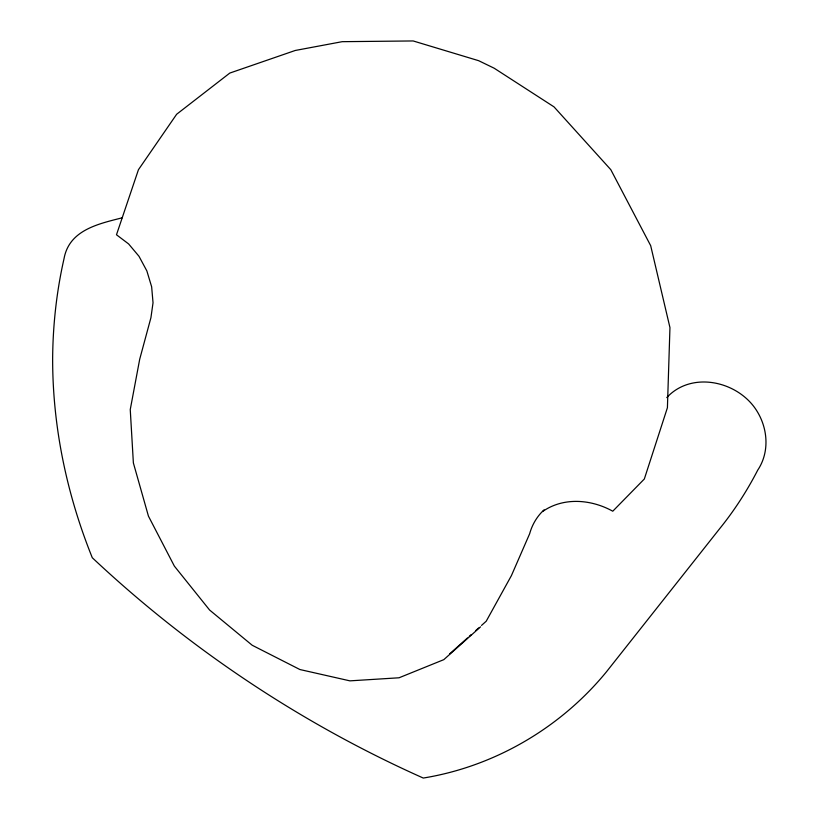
<?xml version="1.0" encoding="UTF-8"?>
<svg xmlns="http://www.w3.org/2000/svg" width="819" height="819" viewBox="0 0 819 819"><rect width="100%" height="100%" fill="white"/><g stroke="black" fill="none" stroke-linecap="round" stroke-linejoin="round"><path stroke-width="1.23" d="M666.768 397.594C691.983 370.321 738.84 381.306 757.063 411.271C768.017 428.992 769.594 452.457 757.718 470.147C747.051 490.847 734.397 510.452 719.758 528.562L606.429 671.846C560.667 727.733 494.635 766.451 423.269 778.05C301.658 723.771 189.332 648.935 92.291 557.739C66.8 494.481 52.498 426.525 52.641 358.231C52.918 324.764 56.613 291.339 64.025 258.681C69.144 230.088 98.126 223.945 122.113 217.834M449.6 653.931L467.434 637.991M469.307 636.322L471.191 634.643M475.88 630.446L478.705 627.927M481.521 625.419L486.21 621.222L511.425 575.593L529.627 533.814A71.192 59.265 43.9 0 1 544.082 509.838M480.569 626.832L443.806 659.653L399.037 677.784L349.908 680.855L299.908 669.532L252.221 645.27L209.592 610.022L174.365 566.113L148.444 516.144L133.374 462.94L130.252 409.561L139.701 359.244L150.931 317.68L153.03 302.774L151.648 286.814L146.857 270.925L138.984 256.275L128.614 243.929L116.482 234.766L138.442 169.707L176.638 114.271L229.791 73.075L295.26 50.471L342.199 41.677L413.155 40.95L478.644 60.688L494.195 68.223L554.013 106.869L610.81 169.687L650.685 245.68L669.952 327.6L667.413 407.708L644.338 478.992L612.766 511.21C591.277 499.262 563.421 496.918 542.577 511.547"/></g></svg>
